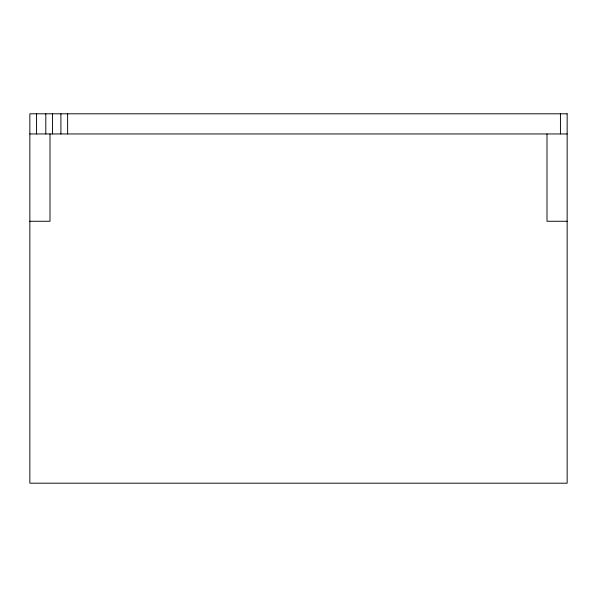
<?xml version="1.0" encoding="UTF-8"?>
<svg xmlns="http://www.w3.org/2000/svg" width="597" height="597" viewBox="0 0 597 597"><rect width="100%" height="100%" fill="white"/><g stroke="black" fill="none" stroke-linecap="round" stroke-linejoin="round"><path stroke-width="0.9" d="M29.85 133.952L567.15 133.952M29.85 221.263L49.999 221.263L49.999 133.952M567.15 221.263L547.001 221.263L547.001 133.952M560.434 113.803L560.434 133.952M67.625 113.803L67.625 133.952M60.909 113.803L60.909 133.952M52.521 113.803L52.521 133.952M45.805 113.803L45.805 133.952M36.566 113.803L36.566 133.952M567.15 113.803L29.85 113.803L29.85 483.197L567.15 483.197L567.15 113.803"/></g></svg>
